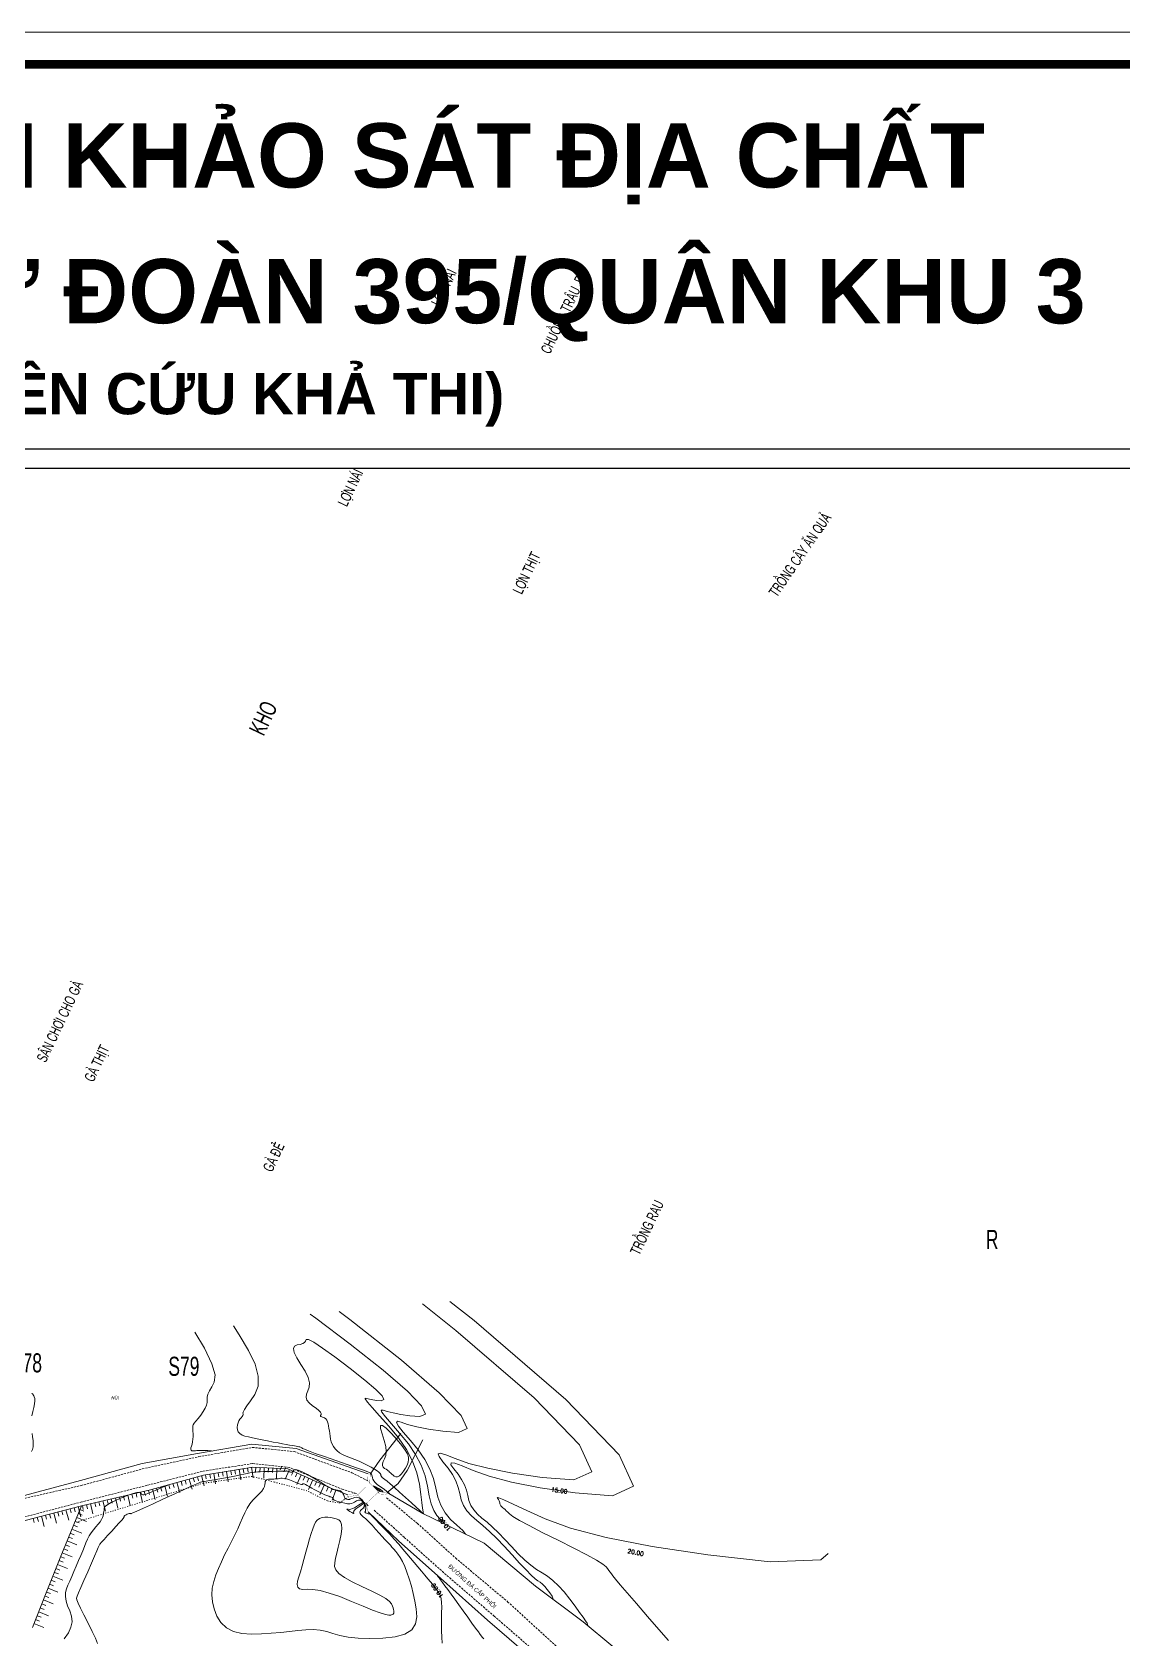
# Model space of a CAD drawing. Header units: inches. Extents: x 496359 to 501064, y 2374078 to 2377203.
# Drawn here: x 497142.8 to 497400.4, y 2376716.4 to 2377095.6 of the extents above; entities that cross this region are included whole.
import ezdxf
from ezdxf.enums import TextEntityAlignment as Align

# ---------------------------------------------------------------- set-up
doc = ezdxf.new("R2010")
doc.units = ezdxf.units.IN
doc.header["$MEASUREMENT"] = 0
doc.linetypes.add('ACAD_ISO03W100', pattern=[30, 12, -18])
doc.linetypes.add('DASHED', pattern=[0.75, 0.5, -0.25])
for name, color, linetype in [('chu', 6, 'Continuous'), ('ghichu', 7, 'Continuous'), ('MANH', 147, 'Continuous'), ('NOI', 2, 'Continuous'), ('tl', 8, 'Continuous')]:
    doc.layers.add(name, color=color, linetype=linetype)
for name, color, linetype, lineweight in [('EG Text2', 7, 'Continuous', 18), ('ISO', 252, 'Continuous', 20), ('khung ten QH', 7, 'Continuous', 20), ('Khungbo', 32, 'Continuous', 25), ('LC Net manh', 239, 'Continuous', 5), ('manh1', 67, 'Continuous', 13)]:
    doc.layers.add(name, color=color, linetype=linetype, lineweight=lineweight)
doc.styles.add('EG Hai', font='')
doc.styles.get("Standard").update_dxf_attribs({"font": 'vnsimli.shx', "height": 2})
doc.styles.add('style1', font='')
doc.styles.add('THANG2', font='')
doc.styles.get('EG Hai').set_extended_font_data('.VnArial NarrowH')
doc.styles.get('style1').set_extended_font_data('.VnAvantH')
doc.styles.get('THANG2').set_extended_font_data('.VnHelvetInsH', bold=True)

# ---------------------------------------------------------------- blocks, each defined once
blk = doc.blocks.new('t2')
at = {"layer": 'tl', "color": 250, "lineweight": 0}
for p, q in [((-2, 0), (-2, -1)), ((-1, 0), (-1, -1)), ((0, 0), (0, -2.5))]:
    blk.add_line(p, q, dxfattribs=at)
blk = doc.blocks.new('t1')
at = {"layer": 'tl', "color": 250, "lineweight": 0}
for p, q in [((-2, 0), (-2, 1)), ((-1, 0), (-1, 1)), ((0, 0), (0, 2.5))]:
    blk.add_line(p, q, dxfattribs=at)
blk = doc.blocks.new('Nền HT mới')
at = {"layer": 'MANH', "color": 31, "linetype": 'DASHED', "lineweight": 0, "elevation": -28.38}
for points in [[(352.68, 509.09), (358.7, 500.9), (369.35, 489.41), (386.02, 474.28), (396.11, 469.58), (410.62, 468.11), (426.87, 471.8), (441.33, 475.7), (454.66, 478.61), (467.31, 480.79), (477.19, 479.81), (490.81, 474.83), (494.58, 472.91)], [(491.88, 469.94), (488.74, 470.83), (476.1, 476.05), (467.31, 476.98), (455.53, 475.14), (442.52, 471.86), (427.04, 467.93), (411.59, 463.88), (394.76, 464.91), (384.01, 470.91), (366.79, 486.44), (356.2, 498.53), (350.35, 507.03)], [(636.12, 375.34), (633.18, 372.53), (628.68, 372.63), (622.56, 372.83), (609.13, 379.05), (593.55, 387.42), (584.4, 394.51), (572.76, 404.4), (559.56, 416.32), (547.69, 426.57), (540.15, 432.89), (527.77, 444.23), (515.56, 454.48), (506.32, 462.85), (498.89, 468.98)], [(496.12, 465.96), (503.21, 459.55), (512.72, 451.04), (524.41, 440.99), (537.44, 429.7), (544.63, 423.4), (557.38, 412.82), (569.81, 401.22), (581.52, 390.7), (591.44, 383.57), (606.44, 375.31), (621.26, 369.58), (633.45, 364.07)]]:
    blk.add_lwpolyline(points, dxfattribs=at)
at = {"layer": 'MANH', "lineweight": 0, "elevation": -28.38}
for points in [[(350.19, 505.1), (355.38, 497.92), (366.41, 485.82), (382.92, 469.88), (394.61, 463.87), (411.9, 463.05), (427, 467.04), (442.96, 470.71), (455.8, 474.26), (467.41, 476.14), (475.74, 475.74), (486.41, 470.95), (489.86, 469.61)], [(495.15, 474.5), (497.43, 477.78), (502.36, 484.04)], [(499.18, 470.18), (501.77, 472.25), (503.92, 475.32), (507.59, 482.62)], [(494.65, 474.52), (491.28, 475.7), (477.65, 480.54), (467.17, 481.55), (454.41, 479.34), (441.28, 476.96), (426.73, 473.01), (409.99, 468.49), (396.56, 470.74), (386.7, 475.66)], [(497.13, 470.31), (497.01, 470.2)], [(427, 467.04), (421.96, 454.72), (418.49, 446.04), (415.4, 438.29)], [(494.18, 467.52), (494.68, 466.98)], [(587.58, 396.68), (576.56, 408.25), (565.98, 420.87), (552.45, 433.82), (545.47, 439.65), (534.2, 448.08), (522.05, 458.21), (507.62, 465.22), (499.18, 470.18)], [(494.67, 465.55), (501.94, 458.69), (511.73, 449.93), (522.84, 440), (535.93, 428.75), (543.69, 422.09), (549.92, 410.25), (569.09, 390.84), (570.31, 390.17)]]:
    blk.add_lwpolyline(points, dxfattribs=at)
at = {"layer": 'MANH', "color": 4, "lineweight": 0, "const_width": 0.05, "elevation": -28.38}
for points in [[(494.58, 472.91), (494.65, 474.52)], [(494.65, 474.52), (495.15, 474.5)], [(495.06, 472.38), (495.15, 474.5)], [(494.18, 467.52), (497.13, 470.31), (495.06, 472.38), (492.21, 469.56), (494.18, 467.52)], [(495.06, 472.38), (494.58, 472.91)], [(497.35, 469.81), (497.01, 470.2)], [(497.35, 469.81), (498.92, 469.69), (499.18, 470.18), (497.13, 470.31)], [(491.83, 470), (489.86, 469.61)], [(489.96, 469.12), (489.86, 469.61)], [(492.21, 469.56), (489.96, 469.12)], [(492.21, 469.56), (491.83, 470)], [(493.49, 467.64), (493.79, 467.93)], [(493.49, 467.64), (494.17, 465.55)], [(494.18, 467.52), (494.67, 465.55)], [(494.17, 465.55), (494.62, 465.56)]]:
    blk.add_lwpolyline(points, dxfattribs=at)
at = {"layer": 'MANH', "linetype": 'ACAD_ISO03W100', "lineweight": 0, "ltscale": 0.02, "elevation": -28.38}
for points in [[(485.04, 468.17), (480.23, 470.54), (472.52, 472.61), (467.25, 473.96), (455.77, 472.34), (425.36, 463.03)], [(485.04, 468.17), (487.89, 467.67), (489.96, 469.12)]]:
    blk.add_lwpolyline(points, dxfattribs=at)
at = {"layer": 'manh1', "color": 1, "lineweight": 0, "elevation": -28.38}
for points in [[(512.7, 462.75), (512.35, 463.19), (511.66, 463.84), (510.88, 464.7), (510.18, 465.9), (509.59, 467.47), (509.11, 469.39), (508.7, 471.65), (508.15, 474.11), (507.22, 476.61), (505.89, 479.13), (504.16, 481.65), (502.1, 484.14), (500.15, 486.35), (498.74, 488.01), (497.94, 489.1), (497.76, 489.61), (498.2, 489.59), (499.16, 489.27), (500.55, 488.92), (502.35, 488.57), (504.53, 488.25), (506.88, 488.07), (508.19, 488.66), (507.28, 490.63), (503.95, 494.09), (498.22, 499.02), (490.39, 505.19), (482.29, 511.29), (480.95, 512.25)], [(546.56, 438.75), (546.56, 438.79), (546.4, 439.29), (546.02, 439.88), (545.42, 440.73), (544.59, 441.87), (543.54, 443.3), (542.29, 444.97), (540.94, 446.67), (539.6, 448.16), (538.28, 449.41), (537, 450.41), (535.73, 451.2), (534.44, 451.99), (533.08, 452.98), (531.64, 454.22), (530.13, 455.69), (528.55, 457.37), (526.97, 459.08), (525.48, 460.62), (524.07, 461.98), (522.75, 463.14), (521.54, 464.13), (520.48, 465.06), (519.61, 466.05), (518.94, 467.1), (518.48, 468.24), (518.19, 469.44), (517.89, 470.69), (517.42, 471.95), (516.75, 473.22), (515.89, 474.49), (514.91, 475.71), (514.23, 476.67), (514.29, 477.13), (515.15, 477.06), (516.85, 476.44), (519.44, 475.33), (523.22, 473.97), (528.5, 472.6), (535.31, 471.28), (543.52, 470.07), (552.37, 469.4), (557.34, 471.61), (553.91, 479.05), (541.34, 492.12), (519.7, 510.72), (513.99, 515.23)], [(462.91, 509.45), (464.21, 507.34), (466.43, 503.69), (467.98, 500.41), (468.74, 497.57), (468.69, 495.21), (467.91, 493.3), (466.86, 491.78), (466.01, 490.59), (465.44, 489.71), (465.14, 489.14), (465.11, 488.85), (465.17, 488.69), (465.18, 488.53), (465.1, 488.33), (464.92, 488.09), (464.67, 487.81), (464.39, 487.47), (464.16, 487.07), (463.97, 486.61), (463.84, 486.09), (463.77, 485.51), (463.81, 484.94), (464, 484.45), (464.37, 484.04), (464.89, 483.72), (465.58, 483.48), (466.42, 483.27), (467.38, 483.06), (468.46, 482.83), (469.65, 482.58), (470.94, 482.32), (472.23, 482.07), (473.4, 481.85), (474.43, 481.65), (475.32, 481.49), (476.08, 481.36), (476.72, 481.25), (477.26, 481.16), (477.71, 481.08), (478.07, 481.01), (478.33, 480.96), (478.54, 480.9), (478.72, 480.84), (478.87, 480.77), (479, 480.68), (479.16, 480.56), (479.61, 480.34), (480.6, 479.95), (482.19, 479.37), (484.36, 478.61), (487.03, 477.68), (489.71, 476.76), (491.91, 476), (493.54, 475.43), (494.59, 475.04), (495.11, 474.82), (495.32, 474.68), (495.46, 474.5), (495.55, 474.27), (495.62, 473.98), (495.67, 473.65), (495.77, 473.28), (495.99, 472.89), (496.33, 472.49), (496.8, 472.07), (497.39, 471.64), (498, 471.22), (498.55, 470.83), (499.02, 470.48), (499.41, 470.17), (499.72, 469.9), (499.83, 469.79)], [(512.11, 434.56), (512.05, 436.03), (511.99, 437.5), (511.96, 438.95), (511.97, 440.39), (512.01, 441.78), (512.04, 443.07), (512, 444.17), (511.9, 445.07), (511.72, 445.78), (511.47, 446.3), (511.21, 446.7), (510.97, 447.05), (510.75, 447.34), (510.57, 447.6), (510.4, 447.83), (510.18, 448.11), (509.84, 448.53), (509.37, 449.09), (508.77, 449.81), (508.05, 450.67), (507.25, 451.61), (506.42, 452.59), (505.57, 453.6), (504.71, 454.64), (503.83, 455.71), (502.9, 456.81), (501.9, 457.96), (500.82, 459.15), (499.68, 460.38), (498.49, 461.64), (497.38, 462.79), (496.5, 463.7), (495.87, 464.36), (495.48, 464.76), (495.32, 464.93), (495.26, 464.97), (495.17, 465), (495.05, 465.04), (494.88, 465.09), (494.67, 465.15), (494.46, 465.21), (494.28, 465.28), (494.13, 465.34), (494.03, 465.39), (493.97, 465.45), (493.93, 465.49), (493.92, 465.54), (493.92, 465.58), (493.95, 465.62), (493.98, 465.67), (494.03, 465.74), (494.06, 465.87), (494.08, 466.07), (494.09, 466.33), (494.09, 466.65), (494.04, 467), (493.94, 467.36), (493.76, 467.71), (493.53, 468.06), (493.23, 468.4), (492.89, 468.69), (492.54, 468.89), (492.18, 469), (491.82, 469.02), (491.45, 468.95), (491.1, 468.85), (490.81, 468.75), (490.59, 468.66), (490.42, 468.59), (490.31, 468.54), (490.23, 468.5), (490.12, 468.49), (490, 468.49), (489.86, 468.51), (489.7, 468.56), (489.54, 468.61), (489.41, 468.66), (489.31, 468.71), (489.24, 468.77), (489.2, 468.83), (489.16, 468.92), (489.1, 469.06), (489.02, 469.25), (488.92, 469.5), (488.79, 469.79), (488.62, 470.09), (488.4, 470.33), (488.12, 470.52), (487.79, 470.65), (487.41, 470.73), (487.04, 470.78), (486.74, 470.82), (486.51, 470.85), (486.35, 470.88), (486.23, 470.92), (485.98, 471.06), (485.43, 471.39), (484.55, 471.91), (483.33, 472.64), (481.84, 473.53), (480.34, 474.39), (479.1, 475.04), (478.17, 475.45), (477.56, 475.61), (477.24, 475.54), (477.08, 475.37), (476.97, 475.21), (476.86, 475.08), (476.77, 475), (476.69, 474.94), (476.59, 474.92), (476.48, 474.93), (476.34, 474.95), (476.18, 475), (476, 475.06), (475.82, 475.13), (475.66, 475.18), (475.53, 475.21), (475.42, 475.23), (475.31, 475.22), (475.1, 475.2), (474.67, 475.19), (474.02, 475.17), (473.14, 475.15), (472.06, 475.12), (470.95, 475.1), (469.99, 475.07), (469.21, 475.05), (468.6, 475.02), (468.15, 474.98), (467.75, 474.93), (467.28, 474.86), (466.72, 474.76), (466.08, 474.63), (465.34, 474.48), (464.48, 474.3), (463.47, 474.1), (462.32, 473.88), (461.02, 473.64), (459.62, 473.38), (458.29, 473.15), (457.23, 472.97), (456.46, 472.84), (455.99, 472.77), (455.79, 472.76), (455.7, 472.75), (455.58, 472.73), (455.39, 472.67), (455.12, 472.57), (454.75, 472.42), (454.07, 472.13), (452.89, 471.61), (451.2, 470.85), (448.99, 469.84), (446.34, 468.63), (443.73, 467.43), (441.62, 466.46), (440.09, 465.76), (439.14, 465.34), (438.75, 465.17), (438.65, 465.14), (438.61, 465.14), (438.59, 465.16), (438.56, 465.18), (438.54, 465.21), (438.49, 465.23), (438.39, 465.23), (438.24, 465.18), (438.04, 465.11), (437.79, 465.01), (437.55, 464.91), (437.35, 464.81), (437.2, 464.73), (437.11, 464.67), (437.07, 464.62), (437.06, 464.59), (437.06, 464.56), (437.05, 464.53), (437.05, 464.51), (437.05, 464.49), (437.05, 464.47), (437.04, 464.43), (437.04, 464.39), (437.02, 464.33), (436.99, 464.25), (436.84, 464.04), (436.48, 463.62), (435.91, 462.98), (435.11, 462.11), (434.13, 461.05), (433.14, 459.98), (432.33, 459.09), (431.74, 458.41), (431.35, 457.93), (431.14, 457.61), (430.95, 457.18), (430.59, 456.36), (430.06, 455.12), (429.33, 453.45), (428.45, 451.43), (427.57, 449.4), (426.84, 447.74), (426.31, 446.5), (425.96, 445.68), (425.81, 445.24), (425.88, 444.8), (426.19, 444.02), (426.75, 442.84), (427.55, 441.25), (428.55, 439.32), (429.54, 437.38), (430.3, 435.76), (430.78, 434.53)]]:
    blk.add_lwpolyline(points, dxfattribs=at)
at = {"layer": 'manh1', "lineweight": 0, "elevation": -28.38}
for points in [[(517.67, 460.33), (516.99, 461.2), (515.63, 462.42), (514.12, 463.8), (512.83, 465.37), (511.82, 467.13), (511.1, 469.07), (510.62, 471.2), (510.1, 473.42), (509.26, 475.68), (508.06, 477.94), (506.51, 480.22), (504.66, 482.46), (502.97, 484.41), (501.85, 485.84), (501.38, 486.69), (501.58, 486.98), (502.45, 486.74), (503.97, 486.21), (506.14, 485.65), (508.95, 485.11), (512.33, 484.61), (515.97, 484.34), (518.02, 485.25), (516.61, 488.31), (511.43, 493.7), (502.52, 501.36), (490.35, 510.96), (487.81, 512.87)], [(538.37, 444.96), (538.1, 445.66), (537.59, 446.49), (536.98, 447.29), (536.39, 447.97), (535.83, 448.53), (535.29, 448.96), (534.76, 449.32), (534.1, 449.81), (533.17, 450.65), (531.95, 451.87), (530.44, 453.49), (528.67, 455.44), (526.81, 457.47), (525.02, 459.32), (523.34, 460.95), (521.77, 462.34), (520.31, 463.53), (519.04, 464.64), (518, 465.82), (517.2, 467.08), (516.65, 468.44), (516.3, 469.88), (515.94, 471.37), (515.38, 472.88), (514.58, 474.4), (513.54, 475.92), (512.34, 477.4), (511.41, 478.61), (511.18, 479.31), (511.71, 479.47), (513.03, 479.08), (515.19, 478.18), (518.41, 477.03), (522.91, 475.86), (528.72, 474.73), (535.73, 473.71), (543.27, 473.13), (547.51, 475.02), (544.58, 481.37), (533.86, 492.51), (515.41, 508.38), (507.47, 514.64)], [(453.78, 507.98), (456.03, 504.19), (457.8, 500.54), (458.54, 497.9), (458.35, 496.22), (457.73, 495.1), (457.2, 494.17), (456.84, 493.35), (456.67, 492.64), (456.66, 492.02), (456.67, 491.42), (456.53, 490.77), (456.22, 490.05), (455.75, 489.26), (455.14, 488.43), (454.51, 487.64), (454, 486.99), (453.62, 486.5), (453.39, 486.16), (453.3, 485.96), (453.28, 485.78), (453.28, 485.5), (453.29, 485.1), (453.31, 484.6), (453.33, 483.98), (453.33, 483.33), (453.29, 482.71), (453.21, 482.12), (453.09, 481.58), (452.94, 481.08), (452.82, 480.66), (452.79, 480.33), (452.86, 480.11), (453.04, 479.99), (453.3, 479.96), (453.62, 479.98), (453.93, 480), (454.24, 480.03), (454.55, 480.04), (454.85, 480.06), (455.16, 480.06), (455.52, 480.06), (455.92, 480.06), (456.37, 480.05), (456.85, 480.03), (457.31, 480), (457.68, 479.96), (457.82, 479.93)], [(415.17, 479.8), (415.41, 480.33), (415.55, 480.95), (415.6, 481.65), (415.57, 482.42), (415.45, 483.26), (415.31, 484.07)], [(415.24, 488.28), (415.48, 489.25), (415.72, 490.23), (415.87, 491.08), (415.95, 491.77), (415.93, 492.32), (415.84, 492.71), (415.71, 493), (415.59, 493.21), (415.49, 493.37), (415.41, 493.46), (415.35, 493.49), (415.27, 493.46)], [(447.82, 472.05), (446.73, 471.62), (445.39, 471.09), (444.37, 470.66), (443.63, 470.34), (443.08, 470.1), (442.63, 469.92), (442.25, 469.78), (441.94, 469.68), (441.7, 469.63), (441.5, 469.63), (441.33, 469.68), (441.18, 469.78), (441.05, 469.93), (440.91, 470.11), (440.63, 470.22), (440.07, 470.17), (439.2, 469.93), (438.03, 469.52), (436.6, 468.95), (435.18, 468.33), (434.03, 467.78), (433.19, 467.33), (432.66, 466.96), (432.44, 466.69), (432.37, 466.48), (432.34, 466.3), (432.32, 466.15), (432.31, 466.02), (432.3, 465.9), (432.29, 465.77), (432.27, 465.58), (432.22, 465.34), (432.17, 465.04), (432.09, 464.67), (431.95, 464.25), (431.71, 463.78), (431.36, 463.26), (430.91, 462.68), (430.37, 462.05), (429.8, 461.38), (429.28, 460.67), (428.81, 459.92), (428.4, 459.13), (428.04, 458.3), (427.68, 457.4), (427.27, 456.4), (426.81, 455.29), (426.3, 454.09), (425.75, 452.8), (425.19, 451.51), (424.67, 450.32), (424.2, 449.24), (423.79, 448.27), (423.43, 447.39), (423.21, 446.52), (423.17, 445.58), (423.33, 444.54), (423.69, 443.41), (424.2, 442.2), (424.63, 440.93), (424.75, 439.65), (424.5, 438.34), (423.89, 437.01), (422.9, 435.6)], [(521.97, 435.58), (521.77, 435.82), (521.58, 436.04), (521.4, 436.27), (521.14, 436.63), (520.69, 437.24), (520.04, 438.14), (519.19, 439.31), (518.17, 440.73), (517.09, 442.23), (516.07, 443.65), (515.12, 444.96), (514.26, 446.16), (513.48, 447.23), (512.8, 448.16), (512.24, 448.93), (511.78, 449.53), (511.45, 449.98), (511.22, 450.26), (511.06, 450.46), (510.94, 450.61), (510.9, 450.67)], [(565.58, 435.21), (563.32, 437.85), (560.65, 440.91), (558, 443.93), (555.81, 446.44), (554.16, 448.36), (553.05, 449.69), (552.44, 450.47), (552.1, 450.95), (551.81, 451.37), (551.52, 451.78), (551.22, 452.19), (550.84, 452.63), (550.07, 453.23), (548.56, 454.15), (546.28, 455.41), (543.22, 457), (539.5, 458.87), (535.78, 460.74), (532.7, 462.33), (530.39, 463.58), (528.85, 464.5), (528.03, 465.09), (527.62, 465.49), (527.29, 465.83), (526.99, 466.12), (526.71, 466.36), (526.45, 466.57), (526.23, 466.77), (526.04, 466.98), (525.9, 467.2), (525.8, 467.44), (525.74, 467.69), (525.68, 467.96), (525.58, 468.22), (525.44, 468.49), (525.27, 468.75), (525.15, 468.97), (525.49, 468.93), (526.72, 468.43), (528.92, 467.42), (532.12, 465.91), (536.43, 463.93), (542.46, 461.73), (550.86, 459.54), (561.7, 457.42), (574.86, 455.42), (589.61, 453.82), (601.54, 454.24), (603.33, 455.78)]]:
    blk.add_lwpolyline(points, dxfattribs=at)
for points in [[(479.89, 505.9), (479.64, 505.57), (479.21, 505.31), (478.61, 505.12), (477.88, 504.98), (477.28, 504.7), (477.04, 504.12), (477.23, 503.2), (477.83, 501.94), (478.79, 500.38), (479.78, 498.76), (480.47, 497.3), (480.8, 496.03), (480.78, 494.98), (480.46, 494.12), (480.1, 493.37), (480.01, 492.65), (480.22, 491.96), (480.74, 491.28), (481.53, 490.62), (482.36, 490.02), (482.99, 489.51), (483.4, 489.09), (483.57, 488.76), (483.54, 488.53), (483.44, 488.35), (483.43, 488.2), (483.53, 488.08), (483.74, 487.98), (484.04, 487.88), (484.38, 487.76), (484.68, 487.55), (484.91, 487.25), (485.1, 486.86), (485.23, 486.39), (485.33, 485.86), (485.42, 485.29), (485.51, 484.69), (485.59, 484.06), (485.68, 483.41), (485.8, 482.76), (485.97, 482.14), (486.21, 481.55), (486.51, 481), (486.87, 480.48), (487.34, 480), (487.93, 479.54), (488.65, 479.11), (489.51, 478.71), (490.49, 478.33), (491.52, 477.94), (492.52, 477.54), (493.5, 477.1), (494.45, 476.64), (495.35, 476.16), (496.14, 475.69), (496.77, 475.28), (497.22, 474.93), (497.5, 474.63), (497.63, 474.39), (497.7, 474.18), (497.83, 473.96), (498.02, 473.73), (498.29, 473.49), (498.64, 473.23), (499.16, 472.83), (499.9, 472.21), (500.87, 471.36), (502.09, 470.26), (503.5, 468.97), (504.87, 467.71), (505.97, 466.69), (506.76, 465.95), (507.24, 465.5), (507.43, 465.33), (507.47, 465.29), (507.48, 465.28), (507.5, 465.27), (507.51, 465.25), (507.54, 465.24), (507.56, 465.22), (507.59, 465.2), (507.61, 465.19), (507.63, 465.17), (507.64, 465.16), (507.66, 465.15), (507.67, 465.14), (507.69, 465.14), (507.7, 465.14), (507.71, 465.14), (507.72, 465.15), (507.72, 465.16), (507.72, 465.17), (507.71, 465.19), (507.69, 465.26), (507.63, 465.6), (507.53, 466.43), (507.36, 467.8), (507.12, 469.71), (506.79, 472.11), (506.2, 474.79), (505.18, 477.54), (503.72, 480.31), (501.81, 483.09), (499.54, 485.83), (497.33, 488.28), (495.63, 490.19), (494.5, 491.51), (493.95, 492.25), (493.95, 492.44), (494.35, 492.33), (494.96, 492.18), (495.76, 492.03), (496.73, 491.89), (497.78, 491.81), (498.36, 492.07), (497.96, 492.94), (496.47, 494.48), (493.92, 496.68), (490.44, 499.43), (486.83, 502.14), (483.91, 504.24), (481.82, 505.61), (480.55, 506.27), (480.06, 506.25)], [(498.92, 485.35), (498.04, 485.99), (497.59, 485.97), (497.59, 485.27), (497.98, 483.96), (498.49, 482.42), (498.82, 481.02), (498.94, 479.83), (498.83, 478.86), (498.54, 478.09), (498.22, 477.48), (498.04, 476.95), (498.03, 476.51), (498.2, 476.14), (498.53, 475.85), (498.9, 475.62), (499.21, 475.43), (499.43, 475.29), (499.56, 475.18), (499.62, 475.11), (499.64, 475.07), (499.67, 475.02), (499.71, 474.98), (499.76, 474.93), (499.83, 474.88), (499.94, 474.8), (500.09, 474.67), (500.29, 474.49), (500.55, 474.27), (500.85, 474.01), (501.2, 473.84), (501.6, 473.87), (502.04, 474.1), (502.52, 474.55), (503.03, 475.19), (503.51, 475.92), (503.87, 476.62), (504.11, 477.29), (504.23, 477.92), (504.2, 478.53), (503.97, 479.24), (503.45, 480.14), (502.63, 481.27), (501.53, 482.6), (500.18, 484.09)], [(490.76, 467.55), (490.32, 467.48), (489.79, 467.5), (489.16, 467.6), (488.47, 467.78), (487.8, 467.97), (487.27, 468.14), (486.88, 468.27), (486.64, 468.35), (486.54, 468.4), (486.51, 468.43), (486.49, 468.48), (486.46, 468.55), (486.42, 468.64), (486.37, 468.74), (486.31, 468.85), (486.24, 468.94), (486.14, 469), (486.02, 469.05), (485.87, 469.09), (485.66, 469.14), (485.36, 469.25), (484.95, 469.41), (484.45, 469.63), (483.85, 469.9), (483.21, 470.21), (482.58, 470.53), (481.96, 470.86), (481.36, 471.19), (480.78, 471.53), (480.27, 471.82), (479.86, 472.04), (479.55, 472.18), (479.34, 472.23), (479.23, 472.21), (479.18, 472.15), (479.14, 472.09), (479.11, 472.05), (479.08, 472.02), (479.03, 472.01), (478.91, 472.05), (478.63, 472.14), (478.19, 472.31), (477.59, 472.55), (476.86, 472.85), (476.09, 473.13), (475.41, 473.35), (474.84, 473.49), (474.38, 473.54), (474.02, 473.52), (473.7, 473.46), (473.39, 473.41), (473.07, 473.37), (472.73, 473.34), (472.39, 473.33), (472.05, 473.32), (471.73, 473.3), (471.43, 473.29), (471.16, 473.27), (470.9, 473.24), (470.68, 473.16), (470.51, 473.01), (470.39, 472.78), (470.32, 472.46), (470.28, 472.07), (470.18, 471.6), (469.94, 471.07), (469.53, 470.48), (468.95, 469.83), (468.23, 469.12), (467.47, 468.33), (466.75, 467.44), (466.1, 466.45), (465.52, 465.37), (465, 464.19), (464.48, 462.91), (463.88, 461.56), (463.2, 460.13), (462.44, 458.62), (461.61, 457.03), (460.78, 455.42), (460.02, 453.82), (459.33, 452.25), (458.73, 450.69), (458.22, 449.15), (457.87, 447.6), (457.76, 446.01), (457.91, 444.37), (458.31, 442.68), (458.97, 440.98), (459.92, 439.44), (461.22, 438.23), (462.85, 437.38), (464.83, 436.89), (467.1, 436.74), (469.49, 436.79), (471.81, 436.92), (474.02, 437.1), (476.12, 437.32), (478.1, 437.57), (479.97, 437.76), (481.72, 437.79), (483.36, 437.64), (484.9, 437.33), (486.36, 436.86), (487.98, 436.38), (489.95, 436.01), (492.32, 435.78), (495.08, 435.69), (498.15, 435.76), (501.07, 436.08), (503.37, 436.74), (504.98, 437.76), (505.88, 439.13), (506.13, 440.83), (505.98, 442.68), (505.7, 444.53), (505.33, 446.33), (504.89, 448.08), (504.39, 449.78), (503.84, 451.34), (503.3, 452.71), (502.76, 453.87), (502.22, 454.83), (501.7, 455.59), (501.19, 456.21), (500.73, 456.77), (500.3, 457.26), (499.91, 457.7), (499.54, 458.09), (499.13, 458.52), (498.62, 459.07), (497.99, 459.76), (497.24, 460.58), (496.4, 461.51), (495.59, 462.41), (494.91, 463.14), (494.39, 463.67), (494.04, 464.01), (493.84, 464.16), (493.7, 464.24), (493.56, 464.35), (493.39, 464.51), (493.19, 464.71), (492.98, 464.96), (492.81, 465.23), (492.74, 465.48), (492.76, 465.72), (492.89, 465.94), (493.11, 466.14), (493.35, 466.33), (493.55, 466.52), (493.69, 466.72), (493.78, 466.91), (493.8, 467.1), (493.78, 467.3), (493.73, 467.49), (493.64, 467.68), (493.51, 467.87), (493.35, 468.05), (493.17, 468.21), (492.98, 468.31), (492.79, 468.37), (492.59, 468.38), (492.38, 468.34), (492.17, 468.26), (491.93, 468.16), (491.68, 468.03), (491.41, 467.87), (491.11, 467.69)], [(496.71, 471.34), (496.5, 471.44), (496.41, 471.45), (496.43, 471.38), (496.56, 471.24), (496.75, 471.07), (496.94, 470.92), (497.14, 470.81), (497.33, 470.73), (497.5, 470.68), (497.62, 470.68), (497.63, 470.73), (497.53, 470.83), (497.32, 470.98), (497.02, 471.17)], [(496.92, 471.18), (496.88, 471.2), (496.86, 471.2), (496.86, 471.19), (496.89, 471.16), (496.93, 471.13), (496.97, 471.1), (497, 471.07), (497.04, 471.06), (497.08, 471.05), (497.1, 471.05), (497.11, 471.06), (497.09, 471.08), (497.04, 471.11), (496.98, 471.15)], [(493.49, 467.67), (493.51, 467.65), (493.52, 467.62), (493.53, 467.59), (493.52, 467.56), (493.46, 467.49), (493.3, 467.37), (493.04, 467.18), (492.67, 466.93), (492.22, 466.62), (491.79, 466.3), (491.47, 466.01), (491.28, 465.75), (491.21, 465.53), (491.26, 465.35), (491.31, 465.24), (491.25, 465.21), (491.08, 465.28), (490.78, 465.43), (490.38, 465.67), (490, 465.91), (489.75, 466.09), (489.66, 466.19), (489.71, 466.22), (489.92, 466.19), (490.22, 466.16), (490.58, 466.2), (490.99, 466.34), (491.45, 466.55), (491.94, 466.84), (492.4, 467.14), (492.77, 467.39), (493.05, 467.57), (493.23, 467.68), (493.32, 467.73), (493.36, 467.74), (493.39, 467.74), (493.42, 467.74), (493.44, 467.72), (493.47, 467.7)], [(482.25, 463.13), (482.67, 463.66), (483.18, 464.03), (483.79, 464.25), (484.47, 464.33), (485.18, 464.32), (485.87, 464.24), (486.52, 464.12), (487.14, 463.94), (487.71, 463.7), (488.15, 463.29), (488.41, 462.6), (488.46, 461.62), (488.31, 460.35), (487.98, 458.83), (487.59, 457.26), (487.25, 455.85), (486.99, 454.62), (486.82, 453.58), (486.76, 452.71), (487.02, 451.89), (487.78, 451.02), (489.08, 450.07), (490.92, 449.05), (493.2, 447.96), (495.51, 446.89), (497.41, 445.94), (498.83, 445.11), (499.75, 444.42), (500.22, 443.84), (500.42, 443.36), (500.55, 442.93), (500.64, 442.54), (500.71, 442.2), (500.74, 441.91), (500.71, 441.67), (500.58, 441.47), (500.35, 441.33), (500.02, 441.24), (499.55, 441.22), (498.77, 441.36), (497.5, 441.75), (495.73, 442.4), (493.46, 443.32), (490.74, 444.45), (487.96, 445.57), (485.47, 446.43), (483.36, 447), (481.61, 447.28), (480.25, 447.31), (479.21, 447.29), (478.48, 447.45), (478.04, 447.83), (477.9, 448.42), (478.02, 449.23), (478.31, 450.24), (478.66, 451.43), (479.06, 452.81), (479.49, 454.36), (479.95, 456.05), (480.41, 457.73), (480.84, 459.22), (481.23, 460.51), (481.58, 461.58), (481.9, 462.45)]]:
    blk.add_lwpolyline(points, close=True, dxfattribs=at)
at = {"layer": 'manh1', "color": 1, "lineweight": 0, "elevation": -28.38}
blk.add_lwpolyline([(496.5, 471.49), (496.13, 471.67), (495.96, 471.69), (496, 471.57), (496.23, 471.31), (496.57, 471), (496.92, 470.74), (497.27, 470.54), (497.61, 470.4), (497.93, 470.32), (498.14, 470.32), (498.16, 470.41), (497.98, 470.58), (497.6, 470.85), (497.05, 471.19)], close=True, dxfattribs=at)
at = {"layer": 'NOI', "lineweight": 0}
for name, p, rotation in [('t2', (455.32, 474.13, -28.38), 15.47277153141289), ('t2', (458.26, 474.66, -28.38), 9.217137801182465), ('t2', (461.23, 475.14, -28.38), 9.217137801182465), ('t2', (464.19, 475.62, -28.38), 9.217137801182465), ('t2', (467.15, 476.1, -28.38), 9.217137801182465), ('t2', (470.14, 476.01, -28.38), 357.1965890166487), ('t2', (473.14, 475.86, -28.38), 357.1965890166487), ('t2', (476.1, 475.57, -28.38), 335.8654028503416), ('t2', (478.84, 474.35, -28.38), 335.8654028503416), ('t2', (440.84, 470.22, -28.38), 12.94819500070598), ('t2', (443.75, 470.93, -28.38), 15.47277153141289), ('t2', (446.64, 471.73, -28.38), 15.47277153141289), ('t2', (449.53, 472.53, -28.38), 15.47277153141289), ('t2', (452.42, 473.33, -28.38), 15.47277153141289), ('t2', (481.58, 473.12, -28.38), 335.8654028503416), ('t2', (484.31, 471.89, -28.38), 335.8654028503416), ('t2', (487.07, 470.7, -28.38), 338.7603401603529), ('t2', (426.22, 466.83, -28.38), 14.80010636351112), ('t2', (429.14, 467.53, -28.38), 12.94819500070598), ('t2', (432.06, 468.2, -28.38), 12.94819500070598), ('t2', (434.99, 468.87, -28.38), 12.94819500070598), ('t2', (437.91, 469.55, -28.38), 12.94819500070598), ('t2', (417.52, 464.53, -28.38), 14.80010636351112), ('t2', (420.42, 465.3, -28.38), 14.80010636351112), ('t2', (423.32, 466.07, -28.38), 14.80010636351112), ('t1', (424.73, 461.49, -19.93), 247.7229021647103), ('t1', (425.87, 464.26, -19.93), 247.7229021647103), ('t1', (423.59, 458.71, -19.93), 247.7229021647103), ('t1', (422.46, 455.93, -19.93), 247.7229021647103), ('t1', (420.22, 450.37, -19.93), 248.2418308863202), ('t1', (421.33, 453.15, -19.93), 248.2418308863202), ('t1', (419.11, 447.58, -19.93), 248.2418308863202), ('t1', (416.88, 442.01, -19.93), 248.2418308862115), ('t1', (418, 444.79, -19.93), 248.2418308862115), ('t1', (415.77, 439.22, -19.93), 248.2418308862115)]:
    blk.add_blockref(name, p, dxfattribs=dict(at, rotation=rotation))
at = {"layer": 'chu', "color": 6, "lineweight": 0, "style": 'style1', "width": 0.7}
blk.add_text('nói', height=0.85, rotation=359.2672, dxfattribs=at).set_placement((434.06, 492.1, -28.38))
at = {"layer": 'chu', "color": 6, "lineweight": 0, "style": 'style1'}
blk.add_text('§¦êNG §¸ CÊP PHèI', height=1, rotation=317.988, dxfattribs=at).set_placement((513.46, 452.56, -28.38))
at = {"layer": 'manh1', "lineweight": 0}
for s, rotation, p in [('15.00', 351.6689, (539.81, 470.62, -28.38)), ('10.00', 127.9152, (512.72, 462.71, -28.38)), ('20.00', 348.912, (557.84, 456.01, -28.38)), ('10.00', 125.3309, (511, 447, -28.38))]:
    blk.add_text(s, height=1, rotation=rotation, dxfattribs=at).set_placement(p, align=Align.MIDDLE)

msp = doc.modelspace()

# ---------------------------------------------------------------- linework, layer by layer
at = {"color": 0}
for points in [[(497794.67, 2376997.12), (496366.92, 2376997.12)], [(497794.67, 2376992.58), (496366.92, 2376992.58)]]:
    msp.add_lwpolyline(points, dxfattribs=at)
at = {"layer": 'khung ten QH'}
msp.add_lwpolyline([(496359.34, 2377095.58), (496359.34, 2376074.98), (497802.25, 2376074.98), (497802.25, 2377095.58)], close=True, dxfattribs=at)
at = {"layer": 'Khungbo', "color": 0, "lineweight": 50, "const_width": 2.07}
msp.add_lwpolyline([(496366.92, 2377088), (496366.92, 2376082.57), (497794.67, 2376082.57), (497794.67, 2377088)], close=True, dxfattribs=at)

# ---------------------------------------------------------------- block references
at = {"layer": 'LC Net manh'}
msp.add_blockref('Nền HT mới', (496727.52, 2376280.77, 2.92), dxfattribs=at)

# ---------------------------------------------------------------- texts
at = {"layer": 'EG Text2', "style": 'EG Hai', "width": 0.8}
for s, height, rotation, p in [('lîn n¸i', 2.5, 64.521, (497241.2, 2377034.79, -174)), ('chuång tr©u, bß', 2.5, 64.521, (497269.73, 2377029.17, -159)), ('lîn n¸i', 2.5, 64.521, (497219.14, 2376987.55, -150.22)), ('trång c©y ¨n qu¶', 2.5, 55.5636, (497325.18, 2376971.52, -159)), ('lîn thÞt', 2.5, 64.521, (497260.72, 2376967.42, -148.6)), ('kho', 4, 64.521, (497199.22, 2376932.83, -192.6)), ('s©n ch¬i cho gµ', 2.5, 64.521, (497150.51, 2376861.58, -124.38)), ('gµ thÞt', 2.5, 64.521, (497159.23, 2376851.67, -388.38)), ('gµ ®Î', 2.5, 64.521, (497201.01, 2376829.55, -196.38)), ('trång rau', 2.5, 64.521, (497289.15, 2376812.93, -159))]:
    msp.add_text(s, height=height, rotation=rotation, dxfattribs=at).set_placement(p, align=Align.CENTER)
at = {"layer": 'ghichu', "color": 0, "style": 'THANG2'}
for s, height, p in [('mÆt b»ng vÞ trÝ hè khoan kh¶o s¸t ®Þa chÊt', 15.1694, (497105.32, 2377058.91)), ('doanh tr¹i trung ®oµn bb 43/s\xad ®oµn 395/qu©n khu 3', 15.1694, (497074.96, 2377026.87)), ('(giai ®o¹n lËp b¸o c¸o nghiªn cøu kh¶ thi)', 9.7084, (497089.76, 2377005.39))]:
    msp.add_text(s, height=height, dxfattribs=at).set_placement(p, align=Align.CENTER)

# ---------------------------------------------------------------- next in the draw order: wipeouts: each hides what was drawn before it
at = {"ltscale": 500}
for points, z in [([(497366.62, 2376807.72), (497366.15, 2376808.27), (497365.9, 2376808.67), (497365.67, 2376809.17), (497365.5, 2376809.69), (497365.41, 2376810.19), (497365.37, 2376810.63), (497365.39, 2376811.15), (497365.46, 2376811.56), (497365.61, 2376812.13), (497365.74, 2376812.45), (497365.96, 2376812.88), (497366.23, 2376813.28), (497366.61, 2376813.71), (497367.01, 2376814.07), (497367.48, 2376814.39), (497367.94, 2376814.62), (497368.37, 2376814.78), (497368.77, 2376814.88), (497369.28, 2376814.95), (497369.71, 2376814.96), (497370.12, 2376814.93), (497370.66, 2376814.83), (497371.07, 2376814.7), (497371.45, 2376814.54), (497372.04, 2376814.19), (497372.3, 2376814), (497372.6, 2376813.73), (497372.85, 2376813.45), (497373.12, 2376813.1), (497373.37, 2376812.69), (497373.52, 2376812.35), (497373.65, 2376812), (497373.77, 2376811.55), (497373.83, 2376811.14), (497373.85, 2376810.56), (497373.79, 2376810.01), (497373.69, 2376809.58), (497373.58, 2376809.23), (497373.38, 2376808.78), (497373.16, 2376808.41), (497372.95, 2376808.12), (497372.61, 2376807.73), (497372.35, 2376807.49), (497371.94, 2376807.19), (497371.66, 2376807.02), (497371.41, 2376806.89), (497371.11, 2376806.76), (497370.76, 2376806.64), (497370.43, 2376806.57), (497370.08, 2376806.51), (497369.73, 2376806.49), (497369.44, 2376806.49), (497369.01, 2376806.53), (497368.64, 2376806.6), (497368.24, 2376806.71), (497367.84, 2376806.87), (497367.37, 2376807.13), (497367.15, 2376807.27), (497366.84, 2376807.51)], -292.38), ([(497138.59, 2376778.58), (497138.13, 2376779.13), (497137.88, 2376779.54), (497137.64, 2376780.03), (497137.47, 2376780.56), (497137.38, 2376781.05), (497137.35, 2376781.49), (497137.37, 2376782.02), (497137.43, 2376782.42), (497137.59, 2376783), (497137.71, 2376783.31), (497137.93, 2376783.74), (497138.2, 2376784.14), (497138.58, 2376784.58), (497138.99, 2376784.94), (497139.46, 2376785.25), (497139.91, 2376785.48), (497140.35, 2376785.64), (497140.74, 2376785.74), (497141.25, 2376785.81), (497141.68, 2376785.82), (497142.09, 2376785.8), (497142.63, 2376785.69), (497143.04, 2376785.57), (497143.43, 2376785.4), (497144.02, 2376785.06), (497144.28, 2376784.86), (497144.57, 2376784.59), (497144.83, 2376784.32), (497145.09, 2376783.97), (497145.34, 2376783.55), (497145.5, 2376783.21), (497145.63, 2376782.86), (497145.74, 2376782.41), (497145.8, 2376782.01), (497145.82, 2376781.43), (497145.76, 2376780.88), (497145.66, 2376780.44), (497145.55, 2376780.09), (497145.35, 2376779.65), (497145.13, 2376779.27), (497144.93, 2376778.98), (497144.59, 2376778.6), (497144.32, 2376778.36), (497143.92, 2376778.05), (497143.64, 2376777.88), (497143.39, 2376777.75), (497143.08, 2376777.62), (497142.73, 2376777.51), (497142.4, 2376777.43), (497142.05, 2376777.38), (497141.7, 2376777.35), (497141.41, 2376777.35), (497140.98, 2376777.39), (497140.62, 2376777.46), (497140.21, 2376777.58), (497139.82, 2376777.74), (497139.34, 2376777.99), (497139.12, 2376778.14), (497138.81, 2376778.38)], -416.28), ([(497175.76, 2376777.78), (497175.3, 2376778.33), (497175.04, 2376778.73), (497174.81, 2376779.22), (497174.64, 2376779.75), (497174.55, 2376780.24), (497174.52, 2376780.68), (497174.54, 2376781.21), (497174.6, 2376781.61), (497174.76, 2376782.19), (497174.88, 2376782.5), (497175.1, 2376782.94), (497175.37, 2376783.33), (497175.75, 2376783.77), (497176.15, 2376784.13), (497176.63, 2376784.45), (497177.08, 2376784.67), (497177.52, 2376784.83), (497177.91, 2376784.93), (497178.42, 2376785), (497178.85, 2376785.02), (497179.26, 2376784.99), (497179.8, 2376784.89), (497180.21, 2376784.76), (497180.6, 2376784.6), (497181.18, 2376784.25), (497181.44, 2376784.05), (497181.74, 2376783.78), (497182, 2376783.51), (497182.26, 2376783.16), (497182.51, 2376782.75), (497182.67, 2376782.41), (497182.79, 2376782.05), (497182.91, 2376781.6), (497182.97, 2376781.2), (497182.99, 2376780.62), (497182.93, 2376780.07), (497182.83, 2376779.64), (497182.72, 2376779.28), (497182.52, 2376778.84), (497182.3, 2376778.46), (497182.09, 2376778.17), (497181.76, 2376777.79), (497181.49, 2376777.55), (497181.09, 2376777.24), (497180.81, 2376777.07), (497180.56, 2376776.94), (497180.25, 2376776.82), (497179.9, 2376776.7), (497179.57, 2376776.62), (497179.22, 2376776.57), (497178.87, 2376776.54), (497178.58, 2376776.55), (497178.15, 2376776.58), (497177.79, 2376776.65), (497177.38, 2376776.77), (497176.99, 2376776.93), (497176.51, 2376777.18), (497176.29, 2376777.33), (497175.98, 2376777.57)], -416.28)]:
    msp.add_wipeout(points, dxfattribs=at).translate(0, 0, z).dxf.layer = 'ISO'

# ---------------------------------------------------------------- next in the draw order: texts
at = {"layer": 'EG Text2', "style": 'EG Hai', "width": 0.8}
for s, p in [('r', (497369.53, 2376810.66, -292.38)), ('s78', (497141.51, 2376781.52, -416.28)), ('s79', (497178.68, 2376780.71, -416.28))]:
    msp.add_text(s, height=4.5, rotation=0, dxfattribs=at).set_placement(p, align=Align.MIDDLE_CENTER)

doc.saveas('drawing.dxf')
